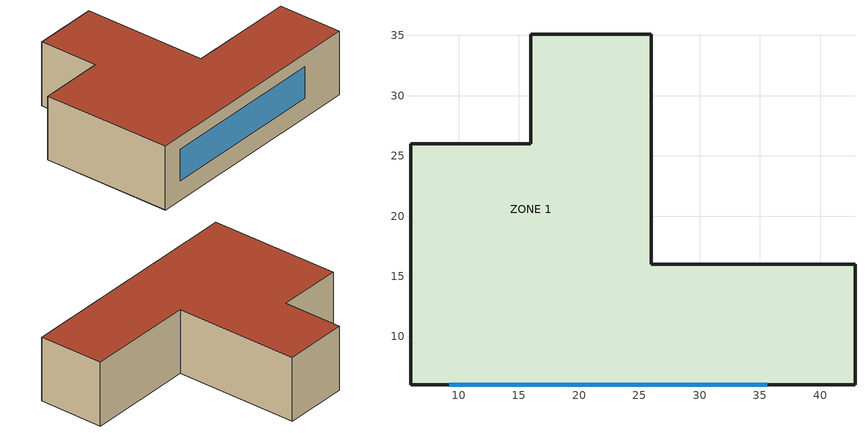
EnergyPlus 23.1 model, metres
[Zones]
ZONE 1
 floor ground (SLAB FLOOR): 42.9,16 42.9,6 6,6 6,26 16,26 16,35.1 26,35.1 26,16 z0
 wall outside (EXTERIOR): 6,6 42.9,6 42.9,16 26,16 26,35.1 16,35.1 16,26 6,26 6,6 z0:10
 window (SINGLE PANE HW WINDOW): 9.2,6 35.6,6 z3:8
 roof outside (ROOF31): 26,35.1 16,35.1 16,26 6,26 6,6 42.9,6 42.9,16 26,16 z10
[Building]
BUILDING #1: North Axis {deg}=0; Terrain=Suburbs; Loads Convergence Tolerance Value {W}=0.04; Temperature Convergence Tolerance Value {deltaC}=0.4; Solar Distribution=FullExterior; Minimum Number of Warmup Days=6
[Site:Location]
Denver Stapleton Intl Arpt CO USA WMO=724690: Latitude {deg}=39.77; Longitude {deg}=-104.87; Time Zone {hr}=-7; Elevation {m}=1611
[SizingPeriod:DesignDay] Day of Month=21; Humidity Condition Type=Wetbulb; Barometric Pressure {Pa}=83411; Rain Indicator=No; Snow Indicator=No; Daylight Saving Time Indicator=No; Solar Model Indicator=ASHRAEClearSky
Name | Month | Day Type | Maximum Dry-Bulb Temperature {C} | Daily Dry-Bulb Temperature Range {deltaC} | Wetbulb or DewPoint at Maximum Dry-Bulb {C} | Wind Speed {m/s} | Wind Direction {deg} | Sky Clearness
Denver Stapleton Intl Arpt Ann Htg 99.6% Condns DB | 12 | WinterDesignDay | -20 | 0 | -20 | 2.3 | 180 | 0
Denver Stapleton Intl Arpt Ann Clg .4% Condns DB=>MWB | 7 | SummerDesignDay | 34.1 | 15.2 | 15.9 | 4 | 120 | 1
[Site:GroundTemperature:BuildingSurface]
15, 15, 15, 15, 15, 15, 15, 15, 15, 15, 15, 15
[Material] Thermal Absorptance=0.9
Name | Roughness | Thickness {m} | Conductivity {W/m-K} | Density {kg/m3} | Specific Heat {J/kg-K} | Solar Absorptance | Visible Absorptance
A2 - 4 IN DENSE FACE BRICK | Rough | 0.101498 | 1.245296 | 2082.4 | 920.48 | 0.93 | 0.93
B3 - 2 IN INSULATION | VeryRough | 0.0509016 | 0.0432394 | 32.03693 | 836.8 | 0.5 | 0.5
C2 - 4 IN LW CONCRETE BLOCK | MediumRough | 0.101498 | 0.380507 | 608.7016 | 836.8 | 0.65 | 0.65
E1 - 3 / 4 IN PLASTER OR GYP BOARD | Smooth | 0.01905 | 0.726422 | 1601.846 | 836.8 | 0.92 | 0.92
DIRT 12 IN | Rough | 0.3048 | 0.172958 | 1041.2 | 836.8 | 0.7 | 0.7
CONCRETE - SAND AND GRAVEL 4 IN | MediumRough | 0.101498 | 1.729577 | 2242.585 | 836.8 | 0.6 | 0.6
E2 - 1 / 2 IN SLAG OR STONE | Rough | 0.0127102 | 1.435549 | 881.0155 | 1673.6 | 0.55 | 0.55
E3 - 3 / 8 IN FELT AND MEMBRANE | Rough | 0.00954024 | 0.190253 | 1121.292 | 1673.6 | 0.75 | 0.75
B6 - 2 IN DENSE INSULATION | VeryRough | 0.0509016 | 0.0432394 | 91.30524 | 836.8 | 0.5 | 0.5
C12 - 2 IN HW CONCRETE | MediumRough | 0.0509016 | 1.729577 | 2242.585 | 836.8 | 0.65 | 0.65
[WindowMaterial:Glazing]
GLASS - CLEAR PLATE 1 / 4 IN: Optical Data Type=SpectralAverage; Thickness {m}=0.006; Solar Transmittance at Normal Incidence=0.775; Front Side Solar Reflectance at Normal Incidence=0.071; Back Side Solar Reflectance at Normal Incidence=0.071; Visible Transmittance at Normal Incidence=0.881; Front Side Visible Reflectance at Normal Incidence=0.08; Back Side Visible Reflectance at Normal Incidence=0.08; Infrared Transmittance at Normal Incidence=0; Front Side Infrared Hemispherical Emissivity=0.84; Back Side Infrared Hemispherical Emissivity=0.84; Conductivity {W/m-K}=0.9
[Construction]
EXTERIOR: A2 - 4 IN DENSE FACE BRICK, B3 - 2 IN INSULATION, C2 - 4 IN LW CONCRETE BLOCK, E1 - 3 / 4 IN PLASTER OR GYP BOARD
SINGLE PANE HW WINDOW: GLASS - CLEAR PLATE 1 / 4 IN
SLAB FLOOR: DIRT 12 IN, CONCRETE - SAND AND GRAVEL 4 IN
ROOF31: E2 - 1 / 2 IN SLAG OR STONE, E3 - 3 / 8 IN FELT AND MEMBRANE, B6 - 2 IN DENSE INSULATION, C12 - 2 IN HW CONCRETE
[Zone]
ZONE 1: Type=1; Multiplier=1; Ceiling Height {m}=autocalculate; Volume {m3}=autocalculate
[ZoneControl:Thermostat]
ZONE 1 CONTROLS: Zone or ZoneList=ZONE 1; Control Type Schedule=Zone Control Type Schedule; Control 1=ZONE 1 SETPOINTS
[ThermostatSetpoint:DualSetpoint]
ZONE 1 SETPOINTS: Heating Setpoint Temperature Schedule=ZONE 1 Heating Setpoints; Cooling Setpoint Temperature Schedule=ZONE 1 Cooling Setpoints
[Zone equipment]
ZONE 1: ZONE 1 PURCHASED AIR
[ZoneHVAC:IdealLoadsAirSystem]
ZONE 1 PURCHASED AIR: Maximum Heating Supply Air Temperature {C}=50; Minimum Cooling Supply Air Temperature {C}=13; Maximum Heating Supply Air Humidity Ratio {kgWater/kgDryAir}=0.015; Minimum Cooling Supply Air Humidity Ratio {kgWater/kgDryAir}=0.009; Dehumidification Control Type=ConstantSupplyHumidityRatio; Humidification Control Type=ConstantSupplyHumidityRatio
[Schedule:Day:Interval]
CT Day Schedule: No, Until: 24:00, 4
[Schedule:Week:Compact]
CT WeekSchedule: For: Alldays, CT Day Schedule
[Schedule:Year]
Zone Control Type Schedule: CT WeekSchedule, 1, 1, 12, 31
[Schedule:Compact]
ZONE 1 Heating Setpoints: Through: 12/31, For: Weekdays WinterDesignDay, Until: 7:00, 15.6, Until: 17:00, 22.8, Until: 24:00, 15.6, For: AllOtherDays, Until: 24:00, 15.6
ZONE 1 Cooling Setpoints: Through: 12/31, For: Weekdays SummerDesignDay, Until: 7:00, 100, Until: 17:00, 25, Until: 24:00, 100, For: AllOtherDays, Until: 24:00, 100
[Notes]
Flr_Rf_8Sides.idf
Basic file description:  Simple 1 zone, 1 story
Highlights:              Polygonal floor roof.  With window.
Simulation Location/Run: DENVER_STAPLETON_CO_USA_WMO_724690, 2 design days, 1 run period,
Run Control executes two design days (see RUN PERIOD object)
Location:                Denver, CO
Design Days:             Denver Stapleton Intl Arpt CO USA Annual Heating 99.6%, MaxDB=-20°C
Denver Stapleton Intl Arpt CO USA Annual Cooling (DB=>MWB) .4%, MaxDB=34.1°C MWB=15.9°C
Run Period (Weather File): Full Annual Simulation, DENVER_STAPLETON_CO_USA_WMO_724690
Run Control:             No zone or system sizing, design day run control (no weather file simulation)
Building: Single floor odd shaped building.  1 zone.  Window in South side.
The building is oriented due north.
Floor Area:        660 m2
Number of Stories: 1
Zone Description Details:
Internal gains description:     None
Interzone Surfaces:             None
Internal Mass:                  None
People:                         None
Lights:                         None
Windows:                        Clear Plate Glass
Doors:                          None
Detached Shading:               None
Daylight:                       None
Natural Ventilation:            None
Compact Schedules:              Yes (some illustration for Weekschedule:Compact)
Solar Distribution:             FullExterior
HVAC:                           Purchased Air
Zonal Equipment:                None
Central Air Handling Equipment: None
System Equipment Autosize:      None
Purchased Cooling:              None
Purchased Heating:              None
Coils:                          None
Pumps:                          None
Boilers:                        None
Chillers:                       None
Standard Reports:               None
Timestep or Hourly Variables:   Hourly and RunPeriod
Time bins Report:               None
HTML Report:                    None
Environmental Emissions:        None
Utility Tariffs:                None
Denver Stapleton Intl Arpt CO USA Annual Heating Design Conditions Wind Speed=2.3m/s Wind Dir=180
Coldest Month=December
Denver Stapleton Intl Arpt CO USA Annual Heating 99.6%, MaxDB=-20°C
